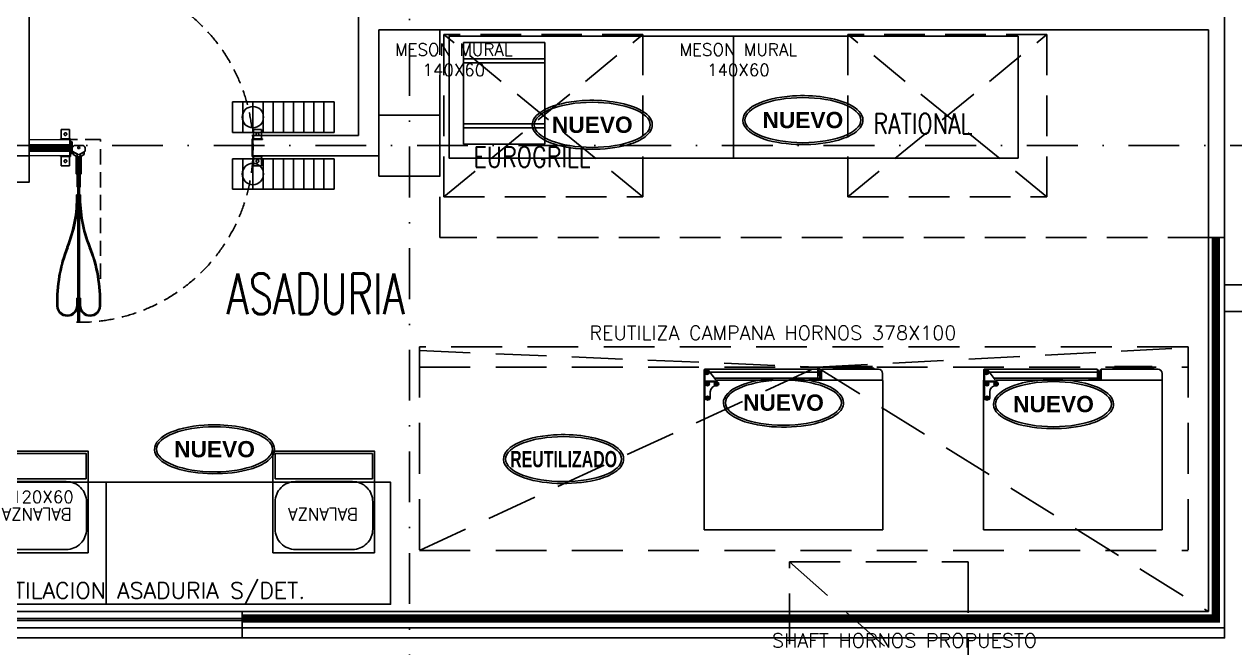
# Model space of a CAD drawing. Header units: millimetres. Extents: x 340 to 1003762, y 22 to 362022.
# Drawn here: x 602326 to 608282, y 288585 to 291654 of the extents above; entities that cross this region are included whole.
import ezdxf
from ezdxf.enums import TextEntityAlignment as Align

# ---------------------------------------------------------------- set-up
doc = ezdxf.new("R2010")
doc.units = ezdxf.units.MM
for name, pattern in [('LSBB_P_002 - PLANTA 1° NIVEL SALA DE VENTAS$0$000_ALTILLO PROPUESTA$0$HIDDEN', [0.375, 0.25, -0.125]), ('LSBB_P_002 - PLANTA 1° NIVEL SALA DE VENTAS$0$CB PROTOTIPO EXPRESS 1400$0$HIDDEN', [0.375, 0.25, -0.125]), ('LSBB_P_002 - PLANTA 1° NIVEL SALA DE VENTAS$0$CONTINUOS', [0]), ('LSBB_P_002 - PLANTA 1° NIVEL SALA DE VENTAS$0$DASHDOT2', [0.5, 0.25, -0.125, 0, -0.125]), ('LSBB_P_002 - PLANTA 1° NIVEL SALA DE VENTAS$0$DASHED', [0.75, 0.5, -0.25]), ('LSBB_P_002 - PLANTA 1° NIVEL SALA DE VENTAS$0$HIDDEN', [0.375, 0.25, -0.125]), ('LSBB_P_002 - PLANTA 1° NIVEL SALA DE VENTAS$0$HIDDEN2', [0.1875, 0.125, -0.0625]), ('LSBB_P_002 - PLANTA 1° NIVEL SALA DE VENTAS$0$Z-ARQUITECTURA$0$HIDDEN', [0.375, 0.25, -0.125])]:
    doc.linetypes.add(name, pattern=pattern)
for name, color, linetype in [('A-DEMOLICION SV', 40, 'Continuous'), ('LSBB_P_002 - PLANTA 1° NIVEL SALA DE VENTAS$0$A- TABIQUE TIPO SHAFT', 3, 'Continuous'), ('LSBB_P_002 - PLANTA 1° NIVEL SALA DE VENTAS$0$A-ACTIVOS NUEVOS', 20, 'Continuous'), ('LSBB_P_002 - PLANTA 1° NIVEL SALA DE VENTAS$0$A-ACTIVOS REUTILIZADOS', 7, 'Continuous'), ('LSBB_P_002 - PLANTA 1° NIVEL SALA DE VENTAS$0$A-Artefactos', 8, 'Continuous'), ('LSBB_P_002 - PLANTA 1° NIVEL SALA DE VENTAS$0$A-DEMOLICIONES', 30, 'LSBB_P_002 - PLANTA 1° NIVEL SALA DE VENTAS$0$DASHED'), ('LSBB_P_002 - PLANTA 1° NIVEL SALA DE VENTAS$0$A-Equipamiento acero inox', 8, 'Continuous'), ('LSBB_P_002 - PLANTA 1° NIVEL SALA DE VENTAS$0$A-Equipos', 8, 'Continuous'), ('LSBB_P_002 - PLANTA 1° NIVEL SALA DE VENTAS$0$A-PANEL CAMARA NUEVO', 10, 'LSBB_P_002 - PLANTA 1° NIVEL SALA DE VENTAS$0$CONTINUOS'), ('LSBB_P_002 - PLANTA 1° NIVEL SALA DE VENTAS$0$A-PROYECCION CAMPANAS', 1, 'LSBB_P_002 - PLANTA 1° NIVEL SALA DE VENTAS$0$HIDDEN'), ('LSBB_P_002 - PLANTA 1° NIVEL SALA DE VENTAS$0$A-PROYECCIONES', 6, 'LSBB_P_002 - PLANTA 1° NIVEL SALA DE VENTAS$0$HIDDEN'), ('LSBB_P_002 - PLANTA 1° NIVEL SALA DE VENTAS$0$A-PUERTAS NUEVAS', 10, 'Continuous'), ('LSBB_P_002 - PLANTA 1° NIVEL SALA DE VENTAS$0$A-SE CONSTRUYE RELLENO', 10, 'LSBB_P_002 - PLANTA 1° NIVEL SALA DE VENTAS$0$CONTINUOS'), ('LSBB_P_002 - PLANTA 1° NIVEL SALA DE VENTAS$0$A-TABIQUE-CAMARA', 4, 'Continuous'), ('LSBB_P_002 - PLANTA 1° NIVEL SALA DE VENTAS$0$A-Textos', 2, 'Continuous'), ('LSBB_P_002 - PLANTA 1° NIVEL SALA DE VENTAS$0$A-TRAS-EQPM', 8, 'Continuous'), ('LSBB_P_002 - PLANTA 1° NIVEL SALA DE VENTAS$0$A-VENTANAS', 8, 'Continuous'), ('LSBB_P_002 - PLANTA 1° NIVEL SALA DE VENTAS$0$CANALETA-DESAGUE', 4, 'Continuous'), ('LSBB_P_002 - PLANTA 1° NIVEL SALA DE VENTAS$0$E-TABIQUE-CAMARA', 1, 'Continuous'), ('LSBB_P_002 - PLANTA 1° NIVEL SALA DE VENTAS$0$EJES', 8, 'LSBB_P_002 - PLANTA 1° NIVEL SALA DE VENTAS$0$DASHDOT2'), ('LSBB_P_002 - PLANTA 1° NIVEL SALA DE VENTAS$0$ESTRUCTURA', 5, 'Continuous'), ('LSBB_P_002 - PLANTA 1° NIVEL SALA DE VENTAS$0$L-PILETAS EXISTENTES', 8, 'Continuous'), ('LSBB_P_002 - PLANTA 1° NIVEL SALA DE VENTAS$0$PROYECCIONES', 6, 'LSBB_P_002 - PLANTA 1° NIVEL SALA DE VENTAS$0$HIDDEN'), ('LSBB_P_002 - PLANTA 1° NIVEL SALA DE VENTAS$0$PUERTAS', 2, 'Continuous')]:
    doc.layers.add(name, color=color, linetype=linetype)
doc.layers.add('LSBB_P_002 - PLANTA 1° NIVEL SALA DE VENTAS$0$A-Achurado', color=250, linetype='Continuous', lineweight=5)
doc.styles.add('LSBB_P_002 - PLANTA 1° NIVEL SALA DE VENTAS$0$ARIAL', font='')
doc.styles.add('LSBB_P_002 - PLANTA 1° NIVEL SALA DE VENTAS$0$Estilo1', font='GOTHIC.TTF', dxfattribs={"height": 0.24})
doc.styles.add('LSBB_P_002 - PLANTA 1° NIVEL SALA DE VENTAS$0$LQUI-AP-REV11$0$LQUI-E-003$0$ROMANS', font='romans.shx')
doc.styles.add('LSBB_P_002 - PLANTA 1° NIVEL SALA DE VENTAS$0$ROMANS', font='romans')
doc.styles.get('LSBB_P_002 - PLANTA 1° NIVEL SALA DE VENTAS$0$ARIAL').set_extended_font_data('Arial', bold=True)

# ---------------------------------------------------------------- blocks, each defined once
blk = doc.blocks.new('LSBB_P_002 - PLANTA 1° NIVEL SALA DE VENTAS$0$A$C0C1D28A6')
at = {"color": 8}
blk.add_circle((0.4, 0.075), 0.0524, dxfattribs=at)
at = {"layer": 'LSBB_P_002 - PLANTA 1° NIVEL SALA DE VENTAS$0$CANALETA-DESAGUE', "color": 8}
for p, q in [((0, 0.15), (0.5, 0.15)), ((0, 0.15), (0, 0)), ((0.05, 0.15), (0.05, 0)), ((0.1, 0.15), (0.1, 0)), ((0.15, 0.15), (0.15, 0)), ((0.2, 0.15), (0.2, 0)), ((0.25, 0.15), (0.25, 0)), ((0.3, 0.15), (0.3, 0)), ((0.35, 0.15), (0.35, 0)), ((0.4, 0.15), (0.4, 0)), ((0.45, 0.15), (0.45, 0)), ((0.5, 0.15), (0.5, 0)), ((0, 0), (0.5, 0))]:
    blk.add_line(p, q, dxfattribs=at)
blk = doc.blocks.new('LSBB_P_002 - PLANTA 1° NIVEL SALA DE VENTAS$0$A$C5A110EDB')
blk.add_lwpolyline([(0.6323, 0.7554), (-0.7677, 0.7554), (-0.7677, 0.1554), (0.6323, 0.1554), (0.6323, 0.7554)])
at = {"insert": (-0.7443, 0.7193), "char_height": 0.06, "width": 2.665849, "attachment_point": 2, "style": 'LSBB_P_002 - PLANTA 1° NIVEL SALA DE VENTAS$0$Estilo1'}
blk.add_mtext('{\\Fromans|c0;MESON MURAL \\P140X60}', dxfattribs=at)
blk = doc.blocks.new('LSBB_P_002 - PLANTA 1° NIVEL SALA DE VENTAS$0$A$C529333AF')
at = {"layer": 'LSBB_P_002 - PLANTA 1° NIVEL SALA DE VENTAS$0$A-ACTIVOS NUEVOS', "extrusion": (0, 0, -1)}
blk.add_ellipse((0, 0), major_axis=(0.2855, 0), ratio=0.388575, dxfattribs=at)
at = {"layer": 'LSBB_P_002 - PLANTA 1° NIVEL SALA DE VENTAS$0$A-ACTIVOS NUEVOS'}
blk.add_open_spline([(0.2955, 0), (0.2955, -0.021), (0.2828, -0.0409), (0.2407, -0.0737), (0.2108, -0.0875), (0.0693, -0.1291), (-0.0893, -0.1272), (-0.2453, -0.0748), (-0.2842, -0.048), (-0.3027, 0.019), (-0.2777, 0.0523), (-0.188, 0.0987), (-0.1218, 0.1143), (0.0524, 0.1263), (0.163, 0.1102), (0.2698, 0.0572), (0.2955, 0.0303), (0.2955, 0)], degree=3, knots=[0, 0, 0, 0, 0.461791, 0.461791, 0.923583, 0.923583, 2.283227, 2.283227, 3.034626, 3.034626, 3.786024, 3.786024, 4.537423, 4.537423, 5.618495, 5.618495, 6.283185, 6.283185, 6.283185, 6.283185], dxfattribs=at)
at = {"layer": 'LSBB_P_002 - PLANTA 1° NIVEL SALA DE VENTAS$0$A-ACTIVOS NUEVOS', "insert": (0, 0), "char_height": 0.08, "attachment_point": 5, "style": 'LSBB_P_002 - PLANTA 1° NIVEL SALA DE VENTAS$0$ARIAL'}
blk.add_mtext_dynamic_manual_height_columns('NUEVO', width=0.536552, gutter_width=0.7, heights=[0], dxfattribs=at)
blk = doc.blocks.new('LSBB_P_002 - PLANTA 1° NIVEL SALA DE VENTAS$0$BALANZA')
at = {"layer": 'LSBB_P_002 - PLANTA 1° NIVEL SALA DE VENTAS$0$A-Equipos'}
for points in [[(-0.2386, 0.2033), (0.2614, 0.2033), (0.2614, -0.2967), (-0.2386, -0.2967)], [(-0.2281, -0.1607), (0.2504, -0.1607), (0.2504, -0.2848), (-0.2281, -0.2848)]]:
    blk.add_lwpolyline(points, close=True, dxfattribs=at)
blk.add_lwpolyline([(-0.1296, 0.1873), (0.1504, 0.1873, -0.414214), (0.2504, 0.0873), (0.2504, -0.0471, -0.414214), (0.1504, -0.1471), (-0.1296, -0.1471, -0.414214), (-0.2296, -0.0471), (-0.2296, 0.0873, -0.414214)], format="xyb", close=True, dxfattribs=at)
at = {"layer": 'LSBB_P_002 - PLANTA 1° NIVEL SALA DE VENTAS$0$A-Equipos', "insert": (0.0141, 0.0437), "char_height": 0.06, "width": 2.665849, "attachment_point": 2, "style": 'LSBB_P_002 - PLANTA 1° NIVEL SALA DE VENTAS$0$Estilo1'}
blk.add_mtext('{\\Fromans|c0;BALANZA}', dxfattribs=at)
blk = doc.blocks.new('LSBB_P_002 - PLANTA 1° NIVEL SALA DE VENTAS$0$SELL')
at = {"layer": 'LSBB_P_002 - PLANTA 1° NIVEL SALA DE VENTAS$0$A-Equipos'}
for p, q in [((449.836, 70.9801), (449.336, 70.9801)), ((449.336, 70.5801), (449.336, 70.9801)), ((449.836, 70.9801), (449.336, 70.9801)), ((449.336, 70.5801), (449.336, 70.9801)), ((449.416, 70.5801), (449.416, 70.9801)), ((449.416, 70.5801), (449.416, 70.9801)), ((449.436, 70.5801), (449.436, 70.9801)), ((449.436, 70.5801), (449.436, 70.9801)), ((449.736, 70.9801), (449.736, 70.5801)), ((449.736, 70.9801), (449.736, 70.5801)), ((449.756, 70.9801), (449.756, 70.5801)), ((449.756, 70.9801), (449.756, 70.5801)), ((449.836, 70.9801), (449.836, 70.5801)), ((449.836, 70.9801), (449.836, 70.5801)), ((449.836, 70.5801), (449.336, 70.5801)), ((449.836, 70.5801), (449.336, 70.5801))]:
    blk.add_line(p, q, dxfattribs=at)
blk = doc.blocks.new('LSBB_P_002 - PLANTA 1° NIVEL SALA DE VENTAS$0$PPL doble')
at = {"layer": 'LSBB_P_002 - PLANTA 1° NIVEL SALA DE VENTAS$0$PUERTAS'}
for p, q in [((0, -0.1323), (0, 0)), ((0.1002, 0), (0, 0)), ((0.1002, -0.1323), (0.1002, 0)), ((1.6985, -0.1323), (1.6985, 0)), ((1.6985, 0), (1.7987, 0)), ((1.7987, -0.1323), (1.7987, 0)), ((0.1002, -0.1323), (0, -0.1323)), ((1.6985, -0.1323), (1.7987, -0.1323))]:
    blk.add_line(p, q, dxfattribs=at)
at = {"layer": 'LSBB_P_002 - PLANTA 1° NIVEL SALA DE VENTAS$0$PUERTAS', "color": 8, "linetype": 'LSBB_P_002 - PLANTA 1° NIVEL SALA DE VENTAS$0$HIDDEN2', "ltscale": 0.5}
for p, q in [((0.1002, 0), (1.6985, 0)), ((0.1002, -0.1323), (1.6985, -0.1323))]:
    blk.add_line(p, q, dxfattribs=at)
at = {"layer": 'LSBB_P_002 - PLANTA 1° NIVEL SALA DE VENTAS$0$PUERTAS', "color": 2, "ltscale": 0.5}
for p, q in [((0.1582, -0.0733), (0.1582, -0.0535)), ((0.8994, -0.0535), (0.1582, -0.0535)), ((0.8994, -0.0733), (0.8994, -0.0535)), ((0.8994, -0.0733), (0.8994, -0.0535)), ((0.8994, -0.0733), (0.8994, -0.0535)), ((0.8994, -0.0733), (0.8994, -0.0535)), ((0.8994, -0.0535), (1.6406, -0.0535)), ((1.6406, -0.0733), (1.6406, -0.0535)), ((0.8994, -0.0733), (0.1582, -0.0733)), ((0.8994, -0.0733), (1.6406, -0.0733))]:
    blk.add_line(p, q, dxfattribs=at)
at = {"layer": 'LSBB_P_002 - PLANTA 1° NIVEL SALA DE VENTAS$0$PUERTAS', "color": 4}
for p, q in [((0.2328, -0.0463), (0.2328, -0.0535)), ((0.2328, -0.0463), (0.3107, -0.0463)), ((1.566, -0.0463), (1.488, -0.0463)), ((1.566, -0.0463), (1.566, -0.0535)), ((0.2328, -0.0805), (0.2328, -0.0733)), ((0.2328, -0.0805), (0.3107, -0.0805)), ((1.566, -0.0805), (1.488, -0.0805)), ((1.566, -0.0805), (1.566, -0.0733))]:
    blk.add_line(p, q, dxfattribs=at)
at = {"layer": 'LSBB_P_002 - PLANTA 1° NIVEL SALA DE VENTAS$0$PUERTAS', "color": 8, "linetype": 'LSBB_P_002 - PLANTA 1° NIVEL SALA DE VENTAS$0$HIDDEN2', "ltscale": 0.5}
for points in [[(0.1002, 0), (0.1002, 0.733)], [(1.6985, 0), (1.6985, 0.733)], [(0.1002, -0.1323), (0.1002, -0.8653)], [(1.6985, -0.1323), (1.6985, -0.8653)]]:
    blk.add_lwpolyline(points, dxfattribs=at)
at = {"layer": 'LSBB_P_002 - PLANTA 1° NIVEL SALA DE VENTAS$0$PUERTAS', "color": 4, "elevation": 0.0106}
for points in [[(0.2328, -0.0733), (0.2328, -0.0825), (0.1337, -0.0825), (0.1337, -0.0446), (0.2328, -0.0446), (0.2328, -0.0535)], [(1.566, -0.0733), (1.566, -0.0825), (1.6651, -0.0825), (1.6651, -0.0446), (1.566, -0.0446), (1.566, -0.0535)]]:
    blk.add_lwpolyline(points, dxfattribs=at)
at = {"layer": 'LSBB_P_002 - PLANTA 1° NIVEL SALA DE VENTAS$0$PUERTAS', "color": 4}
for centre in [(0.1167, -0.0634, 0.0106), (1.6821, -0.0634, 0.0106)]:
    blk.add_circle(centre, 0.0099, dxfattribs=at)
at = {"layer": 'LSBB_P_002 - PLANTA 1° NIVEL SALA DE VENTAS$0$PUERTAS', "color": 8, "linetype": 'LSBB_P_002 - PLANTA 1° NIVEL SALA DE VENTAS$0$HIDDEN2', "ltscale": 0.5}
for centre, start, end in [((0.1002, -0.0661), 0.19691, 90), ((1.6986, -0.0662), 90.00174, 179.80067), ((0.1002, -0.0661), 270, 359.80309), ((1.6986, -0.0661), 180.19933, 269.99826)]:
    blk.add_arc(centre, 0.7992, start, end, dxfattribs=at)
at = {"layer": 'LSBB_P_002 - PLANTA 1° NIVEL SALA DE VENTAS$0$PUERTAS', "color": 4}
for centre, radius, start, end in [((0.9126, -1.451, 0.0106), 1.4824, 93.06876, 103.02898), ((0.8315, -0.0194, 0.0106), 0.0486, 315.44758, 87.93215), ((0.9672, -0.0194, 0.0106), 0.0486, 92.06785, 224.55242), ((0.8861, -1.451, 0.0106), 1.4824, 76.97102, 86.93124), ((0.2042, 1.6036, 0.0106), 1.6533, 273.69384, 283.08232), ((1.5945, 1.6036, 0.0106), 1.6533, 256.91768, 266.30616), ((0.2042, -1.7304, 0.0106), 1.6533, 76.91768, 86.30616), ((0.8315, -0.1074, 0.0106), 0.0486, 272.06785, 44.55242), ((0.9672, -0.1074, 0.0106), 0.0486, 135.44758, 267.93215), ((1.5945, -1.7304, 0.0106), 1.6533, 93.69384, 103.08232), ((0.9126, 1.3242, 0.0106), 1.4824, 256.97102, 266.93124), ((0.8861, 1.3242, 0.0106), 1.4824, 273.06876, 283.02898)]:
    blk.add_arc(centre, radius, start, end, dxfattribs=at)
blk = doc.blocks.new('LSBB_P_002 - PLANTA 1° NIVEL SALA DE VENTAS$0$RAT')
at = {"layer": 'LSBB_P_002 - PLANTA 1° NIVEL SALA DE VENTAS$0$A-TRAS-EQPM'}
for p, q in [((827.7736, 305.5663), (828.6526, 305.5663)), ((827.7736, 304.8293), (827.7736, 305.5663)), ((828.6526, 304.8311), (828.6526, 305.5663)), ((827.7776, 304.7881), (827.7776, 304.9173)), ((827.8005, 304.9173), (827.7808, 304.9173)), ((827.7906, 304.9248), (827.7841, 304.9211)), ((827.7841, 304.9211), (827.7841, 304.9136)), ((827.7841, 304.9136), (827.7906, 304.9098)), ((827.7866, 304.9263), (827.7946, 304.9263)), ((827.7906, 304.9075), (827.7906, 304.9272)), ((827.7971, 304.9211), (827.7906, 304.9248)), ((827.7906, 304.9098), (827.7971, 304.9136)), ((827.7971, 304.9136), (827.7971, 304.9211)), ((827.8036, 304.9173), (827.8036, 304.8863)), ((827.8005, 304.8473), (827.7808, 304.8473)), ((827.7906, 304.8548), (827.7841, 304.8511)), ((827.7841, 304.8511), (827.7841, 304.8436)), ((827.7906, 304.8375), (827.7906, 304.8572)), ((827.7971, 304.8511), (827.7906, 304.8548)), ((827.7971, 304.8436), (827.7971, 304.8511)), ((827.8425, 304.8473), (827.8228, 304.8473)), ((827.8326, 304.8548), (827.8261, 304.8511)), ((827.8261, 304.8511), (827.8261, 304.8436)), ((827.8326, 304.8375), (827.8326, 304.8572)), ((827.8391, 304.8511), (827.8326, 304.8548)), ((827.8336, 304.8563), (827.8366, 304.8563)), ((827.8391, 304.8436), (827.8391, 304.8511)), ((827.7736, 304.8293), (827.7746, 304.8293)), ((827.7746, 304.8321), (827.7746, 304.7773)), ((827.7776, 304.8321), (827.7746, 304.8321)), ((827.7764, 304.8321), (827.7776, 304.8333)), ((827.7764, 304.8303), (827.7764, 304.8321)), ((827.7776, 304.8303), (827.7764, 304.8303)), ((827.7766, 304.8193), (827.7776, 304.8193)), ((828.3336, 304.7903), (827.7766, 304.7903)), ((827.7776, 304.8363), (827.8395, 304.8363)), ((827.7776, 304.8337), (827.835, 304.8337)), ((827.7841, 304.8436), (827.7906, 304.8398)), ((827.7876, 304.7788), (827.7876, 304.8019)), ((827.7906, 304.8398), (827.7971, 304.8436)), ((827.8305, 304.8268), (827.7955, 304.7819)), ((827.8247, 304.8193), (828.3309, 304.8193)), ((827.8261, 304.8436), (827.8326, 304.8398)), ((827.8326, 304.8398), (827.8391, 304.8436)), ((827.8348, 304.8293), (828.651, 304.8293)), ((827.835, 304.8337), (827.835, 304.8294)), ((827.8395, 304.8363), (827.8437, 304.8418)), ((828.2944, 304.8192), (828.2979, 304.8243)), ((828.2948, 304.8192), (828.2982, 304.824)), ((828.3009, 304.828), (828.2957, 304.8277)), ((828.2968, 304.8226), (828.2971, 304.8224)), ((828.2982, 304.824), (828.2979, 304.8243)), ((828.3009, 304.8272), (828.3009, 304.8292)), ((828.3009, 304.8272), (828.3223, 304.8272)), ((828.301, 304.8269), (828.3009, 304.8272)), ((828.301, 304.8269), (828.301, 304.8269)), ((828.3179, 304.8267), (828.3054, 304.8267)), ((828.3054, 304.8255), (828.3054, 304.8267)), ((828.3071, 304.8243), (828.3069, 304.8243)), ((828.3076, 304.8243), (828.307, 304.8243)), ((828.3081, 304.8253), (828.3073, 304.8253)), ((828.3076, 304.821), (828.3083, 304.8205)), ((828.3079, 304.8243), (828.3077, 304.8243)), ((828.3083, 304.8242), (828.3077, 304.8243)), ((828.3082, 304.8242), (828.3079, 304.8243)), ((828.3084, 304.8242), (828.3083, 304.8242)), ((828.3083, 304.8205), (828.3091, 304.8201)), ((828.3085, 304.8242), (828.3084, 304.8242)), ((828.3089, 304.8243), (828.3086, 304.8243)), ((828.3104, 304.8243), (828.3089, 304.8243)), ((828.3091, 304.8201), (828.3094, 304.8199)), ((828.3094, 304.8236), (828.3094, 304.8232)), ((828.3094, 304.8232), (828.3094, 304.8235)), ((828.3094, 304.8192), (828.3094, 304.8232)), ((828.3096, 304.8245), (828.3107, 304.8244)), ((828.3114, 304.8233), (828.3103, 304.8233)), ((828.3104, 304.8243), (828.3114, 304.8243)), ((828.3104, 304.8243), (828.3104, 304.8192)), ((828.3114, 304.8243), (828.3114, 304.8233)), ((828.3129, 304.8243), (828.3129, 304.8243)), ((828.3129, 304.8243), (828.3129, 304.8243)), ((828.3129, 304.8243), (828.3129, 304.8207)), ((828.313, 304.8243), (828.313, 304.8192)), ((828.3143, 304.8243), (828.315, 304.8244)), ((828.3145, 304.8243), (828.3145, 304.8192)), ((828.3164, 304.8245), (828.3164, 304.8244)), ((828.3179, 304.8267), (828.3179, 304.8262)), ((828.3181, 304.8265), (828.318, 304.8266)), ((828.322, 304.8225), (828.3182, 304.8247)), ((828.3201, 304.8192), (828.3243, 304.8264)), ((828.3223, 304.8272), (828.3223, 304.8292)), ((828.323, 304.8192), (828.3264, 304.8252)), ((828.3235, 304.8202), (828.3425, 304.8202)), ((828.3264, 304.8252), (828.3425, 304.8252)), ((828.3316, 304.8192), (828.3314, 304.8192)), ((828.3318, 304.8192), (828.3316, 304.8192)), ((828.332, 304.8191), (828.3318, 304.8192)), ((828.3322, 304.8191), (828.332, 304.8191)), ((828.3324, 304.819), (828.3322, 304.8191)), ((828.3326, 304.8189), (828.3324, 304.819)), ((828.3328, 304.8188), (828.3326, 304.8189)), ((828.3336, 304.7773), (828.3336, 304.8172)), ((828.3336, 304.8042), (828.3381, 304.8042)), ((828.3336, 304.8), (828.3378, 304.8)), ((828.3336, 304.787), (828.3378, 304.787)), ((828.3376, 304.8292), (828.3376, 304.8252)), ((828.3378, 304.8), (828.3416, 304.7935)), ((828.3416, 304.7935), (828.3378, 304.787)), ((828.3391, 304.8032), (828.3391, 304.7978)), ((828.3391, 304.7892), (828.3391, 304.7843)), ((828.3425, 304.7843), (828.3425, 304.8292)), ((828.3506, 304.7771), (828.3506, 304.8293)), ((828.3514, 304.7771), (828.3514, 304.8292)), ((828.6516, 304.7953), (828.6516, 304.8293)), ((827.7766, 304.7753), (828.3317, 304.7753)), ((828.3076, 304.7743), (828.2836, 304.7743)), ((828.3316, 304.7743), (828.2837, 304.7743)), ((828.2846, 304.7753), (828.3076, 304.7753)), ((828.285, 304.7753), (828.2846, 304.7753)), ((828.3306, 304.7753), (828.3076, 304.7753)), ((828.3316, 304.7743), (828.3076, 304.7743)), ((828.3302, 304.7753), (828.3306, 304.7753)), ((828.3303, 304.7753), (828.3306, 304.7753)), ((828.3381, 304.7833), (828.3336, 304.7833)), ((828.3336, 304.7793), (828.3376, 304.7793)), ((828.3506, 304.7771), (828.3514, 304.7771)), ((828.3524, 304.7753), (828.6316, 304.7753)), ((828.6096, 304.7709), (828.4097, 304.7709)), ((828.6087, 304.7703), (828.4106, 304.7703)), ((828.4184, 304.7613), (828.6009, 304.7613)), ((828.4209, 304.7619), (828.4226, 304.7618)), ((828.4246, 304.7694), (828.4254, 304.7694)), ((828.4254, 304.7694), (828.4266, 304.7694)), ((828.4293, 304.7616), (828.4297, 304.7616)), ((828.4297, 304.7616), (828.4302, 304.7616)), ((828.4302, 304.7616), (828.4309, 304.7616)), ((828.4309, 304.7616), (828.4317, 304.7616)), ((828.4317, 304.7616), (828.4327, 304.7616)), ((828.4327, 304.7616), (828.4337, 304.7616)), ((828.4337, 304.7616), (828.4348, 304.7616)), ((828.4348, 304.7616), (828.4365, 304.7616)), ((828.4365, 304.7613), (828.4365, 304.7753)), ((828.4365, 304.7616), (828.5828, 304.7616)), ((828.5828, 304.7616), (828.5828, 304.7753)), ((828.5828, 304.7694), (828.5884, 304.7694)), ((828.5828, 304.7616), (828.5845, 304.7616)), ((828.5845, 304.7616), (828.5856, 304.7616)), ((828.5856, 304.7616), (828.5866, 304.7616)), ((828.5866, 304.7616), (828.5876, 304.7616)), ((828.5876, 304.7616), (828.5884, 304.7616)), ((828.5884, 304.7694), (828.5917, 304.7694)), ((828.5884, 304.7616), (828.5891, 304.7616)), ((828.5891, 304.7616), (828.5896, 304.7616)), ((828.5917, 304.7694), (828.5939, 304.7694)), ((828.5939, 304.7694), (828.5947, 304.7694)), ((828.5948, 304.7618), (828.5967, 304.7618)), ((828.6316, 304.7753), (828.6316, 304.7761))]:
    blk.add_line(p, q, dxfattribs=at)
for centre, radius in [((827.7906, 304.9173, 0), 0.00895), ((827.7906, 304.9173, 0), 0.00843), ((827.7906, 304.9173, 0), 0.00001), ((827.7906, 304.8473, 0), 0.00895), ((827.7906, 304.8473, 0), 0.00843), ((827.7906, 304.8473, 0), 0.00001), ((827.8326, 304.8473, 0), 0.00895), ((827.8326, 304.8473, 0), 0.00843), ((827.8326, 304.8473, 0), 0.00001), ((827.7876, 304.7903, 0), 0.0105), ((827.7876, 304.7903, 0), 0.00998), ((827.7876, 304.7903, 0), 0.00908), ((827.7876, 304.7903, 0), 0.00838), ((827.7876, 304.7903, 0), 0.00723), ((827.7876, 304.7903, 0), 0.00569)]:
    blk.add_circle(centre, radius, dxfattribs=at)
for centre, radius, start, end in [((827.7866, 304.9173, 0), 0.009, 90, 180), ((827.79, 304.9168, 0), 0.01, 72.05207, 90), ((827.7946, 304.9173, 0), 0.009, 0, 90), ((827.8336, 304.8863, 0), 0.03, 180, 270), ((827.8366, 304.8473, 0), 0.009, 322.06748, 90), ((827.7764, 304.8321, 0), 0.0018, 180, 270), ((827.7766, 304.8173, 0), 0.002, 90.26436, 180), ((827.7764, 304.8321, 0), 0.001, 180, 270), ((827.7779, 304.8336, 0), 0.0025, 216.92066, 233.07934), ((827.7876, 304.7881, 0), 0.01, 180, 322.06748), ((828.268, 304.8389, 0), 0.0299, 318.92691, 341.12019), ((828.3109, 304.8207, 0), 0.002, 310.96874, 0), ((828.3178, 304.8302, 0), 0.00748, 330, 352.33437), ((828.3178, 304.8302, 0), 0.00998, 330, 354.2568), ((828.3316, 304.8172, 0), 0.002, 0, 54.06962), ((828.3341, 304.7935, 0), 0.00319, 261.0107, 98.9893), ((828.3381, 304.8032, 0), 0.000998, 0, 90), ((828.6316, 304.7953, 0), 0.02, 270, 0), ((827.7766, 304.7773, 0), 0.00196, 179.97045, 270), ((828.2846, 304.7743, 0), 0.001, 90.00089, 178.32966), ((828.2847, 304.7743, 0), 0.000998, 90.00089, 178.32966), ((828.3306, 304.7743, 0), 0.000998, 1.67176, 89.36486), ((828.3306, 304.7743, 0), 0.001, 1.67176, 89.36486), ((828.3316, 304.7773, 0), 0.00196, 270, 0), ((828.3376, 304.7843, 0), 0.00499, 270, 0), ((828.3381, 304.7843, 0), 0.000998, 270, 0), ((828.3524, 304.7771, 0), 0.0018, 180, 270), ((828.3524, 304.7771, 0), 0.001, 180, 219.52549), ((828.4186, 304.7753, 0), 0.01, 180, 206.3878), ((828.4106, 304.7713, 0), 0.001, 206.3878, 270), ((828.4184, 304.7628, 0), 0.0015, 217.76746, 270), ((828.6009, 304.7628, 0), 0.0015, 270, 322.23053), ((828.6087, 304.7713, 0), 0.001, 270, 333.6122), ((828.6006, 304.7753, 0), 0.01, 333.6122, 0)]:
    blk.add_arc(centre, radius, start, end, dxfattribs=at)
blk = doc.blocks.new('LSBB_P_002 - PLANTA 1° NIVEL SALA DE VENTAS$0$A$C6D5A0C58')
at = {"layer": 'LSBB_P_002 - PLANTA 1° NIVEL SALA DE VENTAS$0$A-ACTIVOS REUTILIZADOS', "extrusion": (0, 0, -1)}
blk.add_ellipse((0, 0), major_axis=(0.2855, 0), ratio=0.388575, dxfattribs=at)
at = {"layer": 'LSBB_P_002 - PLANTA 1° NIVEL SALA DE VENTAS$0$A-ACTIVOS REUTILIZADOS'}
blk.add_open_spline([(0.2955, 0), (0.2955, -0.021), (0.2828, -0.0409), (0.2407, -0.0737), (0.2108, -0.0875), (0.0693, -0.1291), (-0.0893, -0.1272), (-0.2453, -0.0748), (-0.2842, -0.048), (-0.3027, 0.019), (-0.2777, 0.0523), (-0.188, 0.0987), (-0.1218, 0.1143), (0.0524, 0.1263), (0.163, 0.1102), (0.2698, 0.0572), (0.2955, 0.0303), (0.2955, 0)], degree=3, knots=[0, 0, 0, 0, 0.461791, 0.461791, 0.923583, 0.923583, 2.283227, 2.283227, 3.034626, 3.034626, 3.786024, 3.786024, 4.537423, 4.537423, 5.618495, 5.618495, 6.283185, 6.283185, 6.283185, 6.283185], dxfattribs=at)
at = {"layer": 'LSBB_P_002 - PLANTA 1° NIVEL SALA DE VENTAS$0$A-ACTIVOS REUTILIZADOS', "style": 'LSBB_P_002 - PLANTA 1° NIVEL SALA DE VENTAS$0$ARIAL', "width": 0.7}
blk.add_text('REUTILIZADO', height=0.08, dxfattribs=at).set_placement((0, 0), align=Align.MIDDLE_CENTER)
blk = doc.blocks.new('LSBB_P_002 - PLANTA 1° NIVEL SALA DE VENTAS$0$Z-ARQUITECTURA$0$PUERTA POLICARBONATO 90')
for p, q in [((0.003, 0.003), (-0.047, 0.003)), ((-0.047, 0), (-0.047, 0.003)), ((0, 0), (-0.047, 0)), ((0, -0.08), (0, 0)), ((0.003, -0.083), (0.003, 0.003)), ((0.897, -0.083), (0.897, 0.003)), ((0.897, 0.003), (0.947, 0.003)), ((0.9, -0.08), (0.9, 0)), ((0.9, 0), (0.947, 0)), ((0.947, 0, 0), (0.947, 0.003, 0)), ((0.003, -0.011), (0.003, -0.069)), ((0.003, -0.011), (0.011, -0.011)), ((0.011, -0.011), (0.011, -0.069)), ((0.011, -0.0335), (0.0157, -0.0335)), ((0.011, -0.0335), (0.011, -0.0465)), ((0.011, -0.0417), (0.011, -0.0577)), ((0.043, -0.0757), (0.011, -0.0577)), ((0.059, -0.0297), (0.027, -0.0297)), ((0.075, -0.0577), (0.043, -0.0757)), ((0.075, -0.0417), (0.075, -0.0577)), ((-0.047, -0.08), (0, -0.08)), ((-0.047, -0.083), (-0.047, -0.08)), ((-0.047, -0.083), (0.003, -0.083)), ((0.003, -0.069), (0.011, -0.069)), ((0.016, -0.0616), (0.016, -0.0731)), ((0.0355, -0.0726), (0.016, -0.0616)), ((0.0305, -0.0813), (0.016, -0.0731)), ((0.0305, -0.0813), (0.0305, -0.1691)), ((0.0355, -0.0726), (0.0355, -0.1721)), ((0.0355, -0.0743), (0.0355, -0.1713)), ((0.0355, -0.0853), (0.0505, -0.0853)), ((0.0405, -0.0853), (0.0405, -0.8998)), ((0.0455, -0.0853), (0.0455, -0.8998)), ((0.07, -0.0616), (0.0505, -0.0726)), ((0.0505, -0.0726), (0.0505, -0.1721)), ((0.0505, -0.0743), (0.0505, -0.1713)), ((0.07, -0.0731), (0.0555, -0.0813)), ((0.0555, -0.0813), (0.0555, -0.1691)), ((0.07, -0.0616), (0.07, -0.0731)), ((0.947, -0.083), (0.897, -0.083)), ((0.947, -0.08), (0.9, -0.08)), ((0.947, -0.083, 0), (0.947, -0.08, 0)), ((0.0305, -0.1691), (0.0355, -0.1721)), ((0.0555, -0.1691), (0.0505, -0.1721)), ((0.0385, -0.8998), (0.0405, -0.8998)), ((0.0405, -0.8998), (0.0455, -0.8998)), ((0.0475, -0.8998), (0.0455, -0.8998))]:
    blk.add_line(p, q)
at = {"color": 8, "linetype": 'LSBB_P_002 - PLANTA 1° NIVEL SALA DE VENTAS$0$Z-ARQUITECTURA$0$HIDDEN', "ltscale": 0.2}
for p, q in [((-0.0424, 0.05), (-0.0424, 0.003)), ((-0.0024, 0.05), (-0.0424, 0.05)), ((-0.0024, 0.003), (-0.0024, 0.05)), ((0.9024, 0.05, 0), (0.9424, 0.05, 0)), ((0.9024, 0.003, 0), (0.9024, 0.05, 0)), ((0.9424, 0.05, 0), (0.9424, 0.003, 0)), ((-0.0424, -0.13), (-0.0424, -0.083)), ((-0.0024, -0.083), (-0.0024, -0.13)), ((0.9024, -0.083, 0), (0.9024, -0.13, 0)), ((0.9424, -0.13, 0), (0.9424, -0.083, 0)), ((-0.0024, -0.13), (-0.0424, -0.13)), ((0.9024, -0.13, 0), (0.9424, -0.13, 0))]:
    blk.add_line(p, q, dxfattribs=at)
at = {"color": 8, "linetype": 'LSBB_P_002 - PLANTA 1° NIVEL SALA DE VENTAS$0$Z-ARQUITECTURA$0$HIDDEN', "ltscale": 0.3}
for p, q in [((0.15, 0), (0, 0)), ((0.15, -0.6855), (0.15, 0))]:
    blk.add_line(p, q, dxfattribs=at)
at = {"color": 8}
for p, q in [((0.0355, -0.2323), (0.0355, -0.0853)), ((0.0375, -0.2323), (0.0375, -0.0853)), ((0.0485, -0.2323), (0.0485, -0.0853)), ((0.0505, -0.2323), (0.0505, -0.0853)), ((0.0355, -0.2323), (0.0375, -0.2323)), ((0.0385, -0.2353), (0.0385, -0.8998)), ((0.0385, -0.2353), (0.0405, -0.2353)), ((0.0455, -0.2353), (0.0475, -0.2353)), ((0.0475, -0.2353), (0.0475, -0.8998)), ((0.0485, -0.2323), (0.0505, -0.2323)), ((0.0324, -0.2725), (0.0385, -0.2725)), ((0.0475, -0.2723), (0.0523, -0.2723)), ((0.0335, -0.7811), (0.0385, -0.7811)), ((0.0335, -0.8145), (0.0335, -0.7811)), ((0.0385, -0.7811), (0.0385, -0.8195)), ((0.0525, -0.7811), (0.0475, -0.7811)), ((0.0475, -0.7811), (0.0475, -0.8195)), ((0.0525, -0.8145), (0.0525, -0.7811))]:
    blk.add_line(p, q, dxfattribs=at)
at = {"color": 8, "linetype": 'LSBB_P_002 - PLANTA 1° NIVEL SALA DE VENTAS$0$Z-ARQUITECTURA$0$HIDDEN', "ltscale": 0.2}
for centre in [(-0.0224, 0.0265), (0.9224, 0.0265, 0), (-0.0224, -0.1065), (0.9224, -0.1065, 0)]:
    blk.add_circle(centre, 0.0065, dxfattribs=at)
blk.add_circle((0.043, -0.04), 0.005)
at = {"color": 8, "linetype": 'LSBB_P_002 - PLANTA 1° NIVEL SALA DE VENTAS$0$Z-ARQUITECTURA$0$HIDDEN', "ltscale": 0.3}
blk.add_arc((0.0467, -0.0455, 0), 0.8544, 268.99104, 92.0144, dxfattribs=at)
for centre, start, end in [((0.0257, -0.0447), 85.22678, 168.51301), ((0.0603, -0.0447), 11.48699, 94.77322)]:
    blk.add_arc(centre, 0.015, start, end)
at = {"color": 8}
for centre, radius, start, end in [((0.0388, -0.232), 0.00328, 184.6795, 265.3205), ((0.0408, -0.232), 0.00328, 184.6795, 265.3205), ((0.0452, -0.232), 0.00328, 274.6795, 355.3205), ((0.0472, -0.232), 0.00328, 274.6795, 355.3205), ((-0.6253, -0.2832), 0.6578, 338.03865, 0.93064), ((-0.6303, -0.2794), 0.6689, 337.97966, 0.59241), ((0.6876, -0.2876), 0.6402, 178.6267, 202.2426), ((0.71, -0.2829), 0.6578, 179.06936, 201.96135), ((0.6694, -0.7975), 0.7342, 158.54594, 181.71792), ((0.6694, -0.7975), 0.7292, 158.55174, 181.7272), ((-0.5834, -0.7975), 0.7292, 358.2728, 21.44826), ((-0.5834, -0.7975), 0.7342, 358.28208, 21.45406), ((-0.013, -0.8182), 0.0515, 181.43413, 358.56587), ((-0.0129, -0.8181), 0.0466, 181.11936, 4.478), ((0.099, -0.8182), 0.0515, 181.43413, 358.56587), ((0.0989, -0.8181), 0.0466, 175.522, 358.88064)]:
    blk.add_arc(centre, radius, start, end, dxfattribs=at)
blk = doc.blocks.new('LSBB_P_002 - PLANTA 1° NIVEL SALA DE VENTAS$0$DEMOL')
at = {"layer": 'LSBB_P_002 - PLANTA 1° NIVEL SALA DE VENTAS$0$A-DEMOLICIONES', "linetype": 'LSBB_P_002 - PLANTA 1° NIVEL SALA DE VENTAS$0$000_ALTILLO PROPUESTA$0$HIDDEN', "ltscale": 0.8}
for p, q in [((1027.5895, 304.7127), (1027.5895, 305.7356)), ((1028.5889, 305.7127), (1027.6089, 305.7127)), ((1027.6089, 304.9127), (1028.5889, 305.7127)), ((1028.5889, 304.9127), (1027.6089, 305.7127)), ((1027.6089, 305.7127), (1027.6089, 304.9127)), ((1028.5889, 304.9127), (1028.5889, 305.7127)), ((1029.5965, 305.7127), (1029.5965, 304.9127)), ((1029.5965, 304.9127), (1030.5765, 305.7127)), ((1030.5765, 304.9127), (1029.5965, 305.7127)), ((1030.5765, 305.7127), (1029.5965, 305.7127)), ((1030.5765, 304.9127), (1030.5765, 305.7127)), ((1027.6089, 304.9127), (1028.5889, 304.9127)), ((1029.5965, 304.9127), (1030.5765, 304.9127)), ((1031.3707, 304.7127), (1027.5895, 304.7127))]:
    blk.add_line(p, q, dxfattribs=at)
at = {"layer": 'LSBB_P_002 - PLANTA 1° NIVEL SALA DE VENTAS$0$A-DEMOLICIONES', "linetype": 'LSBB_P_002 - PLANTA 1° NIVEL SALA DE VENTAS$0$000_ALTILLO PROPUESTA$0$HIDDEN', "ltscale": 0.8, "style": 'LSBB_P_002 - PLANTA 1° NIVEL SALA DE VENTAS$0$ROMANS', "text_generation_flag": 6, "width": 0.8}
for s, p in [('RATIONAL', (1029.7228, 305.2238)), ('EUROGRILL', (1027.7551, 305.0599))]:
    blk.add_text(s, height=0.1, rotation=180, dxfattribs=at).set_placement(p)
blk = doc.blocks.new('LSBB_P_002 - PLANTA 1° NIVEL SALA DE VENTAS', base_point=(223.5696, 14.2202))
at = {"layer": 'LSBB_P_002 - PLANTA 1° NIVEL SALA DE VENTAS$0$A- TABIQUE TIPO SHAFT'}
blk.add_lwpolyline([(822.4695, 302.7926), (822.4695, 302.7426), (831.4507, 302.7426), (831.4507, 302.7935)], close=True, dxfattribs=at)
at = {"layer": 'LSBB_P_002 - PLANTA 1° NIVEL SALA DE VENTAS$0$A-Achurado', "color": 1}
blk.add_lwpolyline([(825.5695, 305.1956), (825.7695, 305.1956), (825.7695, 305.1156), (825.5695, 305.1156), (825.5695, 305.0956)], dxfattribs=at)
at = {"layer": 'LSBB_P_002 - PLANTA 1° NIVEL SALA DE VENTAS$0$A-Equipamiento acero inox'}
for points in [[(824.7471, 303.5083), (825.9471, 303.5083), (825.9471, 302.9083), (824.7471, 302.9083)], [(825.9471, 302.9083), (827.3471, 302.9083), (827.3471, 303.5083), (825.9471, 303.5083)]]:
    blk.add_lwpolyline(points, close=True, dxfattribs=at)
at = {"layer": 'LSBB_P_002 - PLANTA 1° NIVEL SALA DE VENTAS$0$A-PANEL CAMARA NUEVO'}
for points in [[(824.6695, 304.9856), (825.4695, 304.9856), (825.5695, 304.9856), (825.5695, 305.1156), (825.4695, 305.1156), (825.4695, 305.0656), (824.6695, 305.0656)], [(831.3707, 303.6935), (831.3707, 304.7127)], [(831.4507, 304.7127), (831.4507, 303.6935)], [(831.3707, 302.8726), (831.3707, 303.6935)], [(831.4507, 303.6935), (831.4507, 302.8726)], [(822.5495, 302.7926), (831.4507, 302.7926), (831.4507, 302.8726)], [(831.3707, 302.8726), (822.5495, 302.8726)]]:
    blk.add_lwpolyline(points, dxfattribs=at)
at = {"layer": 'LSBB_P_002 - PLANTA 1° NIVEL SALA DE VENTAS$0$A-PROYECCION CAMPANAS', "linetype": 'LSBB_P_002 - PLANTA 1° NIVEL SALA DE VENTAS$0$CB PROTOTIPO EXPRESS 1400$0$HIDDEN'}
for p, q in [((827.4895, 304.1565), (829.4438, 304.0754)), ((831.2707, 304.1755), (831.2707, 303.1726)), ((827.4895, 304.0754), (831.2707, 304.0755)), ((827.4895, 303.1726), (829.4438, 304.0754)), ((827.4895, 303.1726), (831.2707, 303.1726))]:
    blk.add_line(p, q, dxfattribs=at)
blk.add_lwpolyline([(831.2707, 304.1755), (827.4895, 304.1755), (827.4895, 303.1726)], dxfattribs=at)
at = {"layer": 'LSBB_P_002 - PLANTA 1° NIVEL SALA DE VENTAS$0$A-PROYECCIONES', "color": 1}
for q in [(831.2707, 304.1717), (831.3707, 302.8726)]:
    blk.add_line((829.4438, 304.0754), q, dxfattribs=at)
at = {"layer": 'LSBB_P_002 - PLANTA 1° NIVEL SALA DE VENTAS$0$A-SE CONSTRUYE RELLENO', "const_width": 0.04, "elevation": 0}
blk.add_lwpolyline([(825.7661, 305.1533), (825.5695, 305.1533)], dxfattribs=at)
at = {"layer": 'LSBB_P_002 - PLANTA 1° NIVEL SALA DE VENTAS$0$A-SE CONSTRUYE RELLENO', "const_width": 0.04}
blk.add_lwpolyline([(826.6176, 302.838), (831.4074, 302.838), (831.4074, 304.7127)], dxfattribs=at)
at = {"layer": 'LSBB_P_002 - PLANTA 1° NIVEL SALA DE VENTAS$0$A-VENTANAS', "color": 2}
for p, q in [((824.5176, 302.838), (826.6176, 302.838)), ((824.5176, 302.8287), (826.6176, 302.8287))]:
    blk.add_line(p, q, dxfattribs=at)
blk.add_lwpolyline([(826.6176, 302.8726), (826.6176, 302.7426)], dxfattribs=at)
at = {"layer": 'LSBB_P_002 - PLANTA 1° NIVEL SALA DE VENTAS$0$E-TABIQUE-CAMARA'}
for p, q in [((825.5695, 305.2156), (825.5695, 313.0156)), ((825.5695, 305.1156), (825.5695, 313.0156)), ((831.4507, 304.7127), (831.4507, 308.2156)), ((831.3707, 304.7127), (831.3707, 305.7356)), ((826.6695, 305.2156), (827.1145, 305.2156)), ((826.6695, 305.2156), (827.1145, 305.2156)), ((827.1145, 305.2156), (827.1895, 305.2156)), ((827.1145, 305.2156), (827.1895, 305.2156)), ((825.4695, 305.1156), (825.5695, 305.1156)), ((825.4695, 305.1156), (825.5695, 305.1156)), ((826.6695, 305.1156), (827.1145, 305.1156)), ((826.6695, 305.1156), (827.1145, 305.1156)), ((827.1145, 305.1156), (827.2895, 305.1156)), ((827.1145, 305.1156), (827.2895, 305.1156))]:
    blk.add_line(p, q, dxfattribs=at)
for points in [[(827.1895, 305.4156), (827.1895, 305.8156), (827.5895, 305.8156)], [(827.2895, 305.7356), (831.3707, 305.7356)], [(827.2895, 305.3156), (827.2895, 305.7356)], [(827.1895, 305.4156), (827.1895, 305.2156)], [(826.6695, 305.1162), (826.6695, 305.2156)], [(831.3707, 304.7127), (831.4507, 304.7127)]]:
    blk.add_lwpolyline(points, dxfattribs=at)
at = {"layer": 'LSBB_P_002 - PLANTA 1° NIVEL SALA DE VENTAS$0$EJES'}
for p, q in [((827.4395, 330.1656), (827.4395, 242.5191)), ((879.7376, 305.1656), (769.0572, 305.1656))]:
    blk.add_line(p, q, dxfattribs=at)
at = {"layer": 'LSBB_P_002 - PLANTA 1° NIVEL SALA DE VENTAS$0$ESTRUCTURA'}
blk.add_lwpolyline([(827.5895, 305.3156), (827.5895, 305.0156), (827.2895, 305.0156), (827.2895, 305.3156)], close=True, dxfattribs=at)
at = {"layer": 'LSBB_P_002 - PLANTA 1° NIVEL SALA DE VENTAS$0$PROYECCIONES', "linetype": 'LSBB_P_002 - PLANTA 1° NIVEL SALA DE VENTAS$0$000_ALTILLO PROPUESTA$0$HIDDEN'}
blk.add_line((829.3098, 303.1161), (830.1898, 302.3361), dxfattribs=at)
blk.add_lwpolyline([(829.3098, 303.1161), (830.1898, 303.1161), (830.1898, 302.3361), (829.3098, 302.3361)], close=True, dxfattribs=at)
at = {"layer": 'LSBB_P_002 - PLANTA 1° NIVEL SALA DE VENTAS$0$A-ACTIVOS NUEVOS'}
for p in [(828.3394, 305.2677), (829.3756, 305.2909), (829.2801, 303.9), (830.6087, 303.8929), (826.4808, 303.6708)]:
    blk.add_blockref('LSBB_P_002 - PLANTA 1° NIVEL SALA DE VENTAS$0$A$C529333AF', p, dxfattribs=at)
at = {"layer": 'LSBB_P_002 - PLANTA 1° NIVEL SALA DE VENTAS$0$A-ACTIVOS REUTILIZADOS'}
blk.add_blockref('LSBB_P_002 - PLANTA 1° NIVEL SALA DE VENTAS$0$A$C6D5A0C58', (828.1984, 303.6224), dxfattribs=at)
at = {"layer": 'LSBB_P_002 - PLANTA 1° NIVEL SALA DE VENTAS$0$A-Artefactos', "xscale": -1, "rotation": 180}
for p in [(1.1162, 608.8399), (2.4916, 608.8399)]:
    blk.add_blockref('LSBB_P_002 - PLANTA 1° NIVEL SALA DE VENTAS$0$RAT', p, dxfattribs=at)
at = {"layer": 'LSBB_P_002 - PLANTA 1° NIVEL SALA DE VENTAS$0$A-DEMOLICIONES'}
blk.add_blockref('LSBB_P_002 - PLANTA 1° NIVEL SALA DE VENTAS$0$DEMOL', (-200, 0), dxfattribs=at)
at = {"layer": 'LSBB_P_002 - PLANTA 1° NIVEL SALA DE VENTAS$0$A-Equipamiento acero inox'}
for name, p, rotation in [('LSBB_P_002 - PLANTA 1° NIVEL SALA DE VENTAS$0$SELL', (898.6856, -144.1626), 90), ('LSBB_P_002 - PLANTA 1° NIVEL SALA DE VENTAS$0$BALANZA', (825.6213, 303.3647), 180), ('LSBB_P_002 - PLANTA 1° NIVEL SALA DE VENTAS$0$BALANZA', (827.0298, 303.3647), 180)]:
    blk.add_blockref(name, p, dxfattribs=dict(at, rotation=rotation))
for p in [(828.4025, 304.9489), (829.8025, 304.9489)]:
    blk.add_blockref('LSBB_P_002 - PLANTA 1° NIVEL SALA DE VENTAS$0$A$C5A110EDB', p, dxfattribs=at)
at = {"layer": 'LSBB_P_002 - PLANTA 1° NIVEL SALA DE VENTAS$0$A-PUERTAS NUEVAS', "rotation": 1.146920115654553e-06}
blk.add_blockref('LSBB_P_002 - PLANTA 1° NIVEL SALA DE VENTAS$0$Z-ARQUITECTURA$0$PUERTA POLICARBONATO 90', (825.7695, 305.1956), dxfattribs=at)
at = {"layer": 'LSBB_P_002 - PLANTA 1° NIVEL SALA DE VENTAS$0$L-PILETAS EXISTENTES', "rotation": 180}
blk.add_blockref('LSBB_P_002 - PLANTA 1° NIVEL SALA DE VENTAS$0$A$C0C1D28A6', (827.0695, 305.3806), dxfattribs=at)
at = {"layer": 'LSBB_P_002 - PLANTA 1° NIVEL SALA DE VENTAS$0$L-PILETAS EXISTENTES', "xscale": -1}
blk.add_blockref('LSBB_P_002 - PLANTA 1° NIVEL SALA DE VENTAS$0$A$C0C1D28A6', (827.0695, 304.9506), dxfattribs=at)
at = {"layer": 'LSBB_P_002 - PLANTA 1° NIVEL SALA DE VENTAS$0$PUERTAS', "xscale": 1.001035087596847, "yscale": 1.001035087596847, "zscale": 1.001035087596847}
blk.add_blockref('LSBB_P_002 - PLANTA 1° NIVEL SALA DE VENTAS$0$PPL doble', (831.4507, 304.4809), dxfattribs=at)
at = {"layer": 'LSBB_P_002 - PLANTA 1° NIVEL SALA DE VENTAS$0$A-Equipamiento acero inox', "insert": (825.4422, 303.4665), "char_height": 0.06, "width": 2.665849, "attachment_point": 2, "style": 'LSBB_P_002 - PLANTA 1° NIVEL SALA DE VENTAS$0$Estilo1'}
blk.add_mtext('{\\Fromans|c0;MESON AI120X60}', dxfattribs=at)
at = {"layer": 'LSBB_P_002 - PLANTA 1° NIVEL SALA DE VENTAS$0$A-PROYECCION CAMPANAS', "linetype": 'LSBB_P_002 - PLANTA 1° NIVEL SALA DE VENTAS$0$CB PROTOTIPO EXPRESS 1400$0$HIDDEN', "style": 'LSBB_P_002 - PLANTA 1° NIVEL SALA DE VENTAS$0$ROMANS'}
blk.add_text('REUTILIZA CAMPANA HORNOS 378X100', height=0.0693, dxfattribs=at).set_placement((829.2281, 304.2088, -1.4044), align=Align.CENTER)
at = {"layer": 'LSBB_P_002 - PLANTA 1° NIVEL SALA DE VENTAS$0$A-TABIQUE-CAMARA', "color": 1, "style": 'LSBB_P_002 - PLANTA 1° NIVEL SALA DE VENTAS$0$LQUI-AP-REV11$0$LQUI-E-003$0$ROMANS'}
blk.add_text('CELOSIA VENTILACION ASADURIA S/DET.', height=0.08, dxfattribs=at).set_placement((824.8083, 302.9356, 0.3071))
at = {"layer": 'LSBB_P_002 - PLANTA 1° NIVEL SALA DE VENTAS$0$A-Textos', "insert": (826.9791, 304.5362, 0), "char_height": 0.2, "width": 3.652653, "attachment_point": 2, "style": 'LSBB_P_002 - PLANTA 1° NIVEL SALA DE VENTAS$0$ROMANS'}
blk.add_mtext('{\\W0.7;ASADURIA}', dxfattribs=at)
at = {"layer": 'LSBB_P_002 - PLANTA 1° NIVEL SALA DE VENTAS$0$PROYECCIONES', "style": 'LSBB_P_002 - PLANTA 1° NIVEL SALA DE VENTAS$0$ROMANS'}
blk.add_text('SHAFT HORNOS PROPUESTO', height=0.0693, dxfattribs=at).set_placement((829.8754, 302.6943), align=Align.CENTER)

msp = doc.modelspace()

# ---------------------------------------------------------------- block references
at = {"layer": 'A-DEMOLICION SV', "xscale": 1000, "yscale": 1000, "zscale": 1000}
msp.add_blockref('LSBB_P_002 - PLANTA 1° NIVEL SALA DE VENTAS', (350.9, 111.5), dxfattribs=at)

doc.saveas('drawing.dxf')
